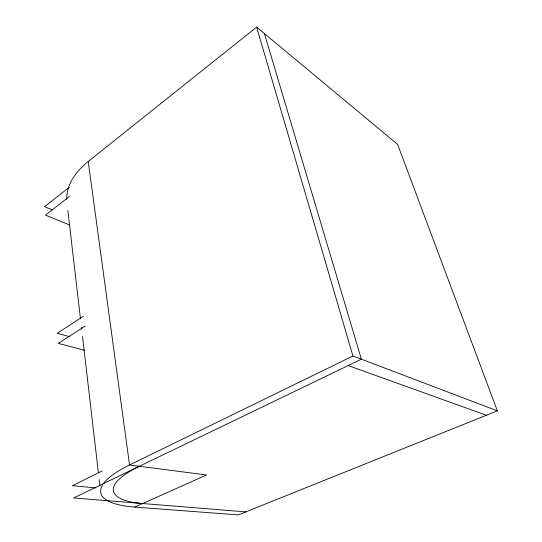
<?xml version="1.0" encoding="UTF-8"?>
<svg xmlns="http://www.w3.org/2000/svg" width="542" height="542" viewBox="0 0 542 542"><rect width="100%" height="100%" fill="white"/><g stroke="black" fill="none" stroke-linecap="round" stroke-linejoin="round"><path stroke-width="0.81" d="M88.224 161.475L256.623 27.1L397.584 144.328L497.366 410.85L238.297 514.9L134.734 507.075A106.049 29.505 -11.5 0 1 129.524 464.995L88.224 161.475A87.716 52.662 -9 0 0 66.7 199.348M69.234 187.288L44.634 206.665L52.411 209.91M69.464 196.455L45.474 215.127L69.681 224.998M83.448 316.189L57.262 333.283L69.491 336.629M85.331 326.006L58.272 343.384L84.471 350.254M102.059 471.039L72.472 485.679L95.988 487.929M497.366 410.85L352.95 355.992L129.524 464.995L206.583 474.968L134.734 507.075M245.79 511.892L73.692 497.949L361.385 359.197L264.415 33.577M348.167 365.572L486.418 415.253M256.623 27.1L352.95 355.992M67.872 210.574L80.487 318.974M81.469 327.382L81.666 329.062M82.547 336.623L98.393 472.759M99.172 479.487L99.958 486.208M142.654 503.538A93.529 25.982 -11.5 0 1 139.382 466.269"/></g></svg>
